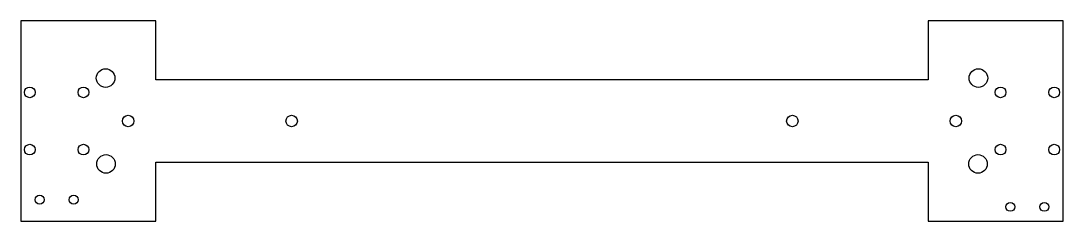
# Model space of a CAD drawing. Header units: millimetres. Extents: x -281 to 10, y -43 to 13.
import ezdxf

# ---------------------------------------------------------------- set-up
doc = ezdxf.new("R2010")
doc.units = ezdxf.units.MM

msp = doc.modelspace()

# ---------------------------------------------------------------- linework, layer by layer
msp.add_lwpolyline([(-27.7, -26.5), (-27.7, -42.95), (10, -42.95), (10, 13.05), (-27.7, 13.05), (-27.7, -3.4), (-243.7, -3.4), (-243.7, 13.05), (-281.4, 13.05), (-281.4, -42.95), (-243.7, -42.95), (-243.7, -26.5)], close=True)
for centre, radius in [((-257.71, -2.95), 2.6), ((-13.69, -2.95), 2.6), ((-278.9, -6.95), 1.5), ((-263.9, -6.95), 1.5), ((-7.5, -6.95), 1.5), ((7.5, -6.95), 1.5), ((-251.4, -14.95), 1.6), ((-205.7, -14.95), 1.6), ((-65.7, -14.95), 1.6), ((-20, -14.95), 1.6), ((-278.9, -22.95), 1.5), ((-263.9, -22.95), 1.5), ((-7.5, -22.95), 1.5), ((7.5, -22.95), 1.5), ((-257.59, -26.95), 2.6), ((-13.81, -26.95), 2.6), ((-276.12, -36.95), 1.25), ((-266.62, -36.95), 1.25), ((-4.78, -38.95), 1.25), ((4.72, -38.95), 1.25)]:
    msp.add_circle(centre, radius)

doc.saveas('drawing.dxf')
